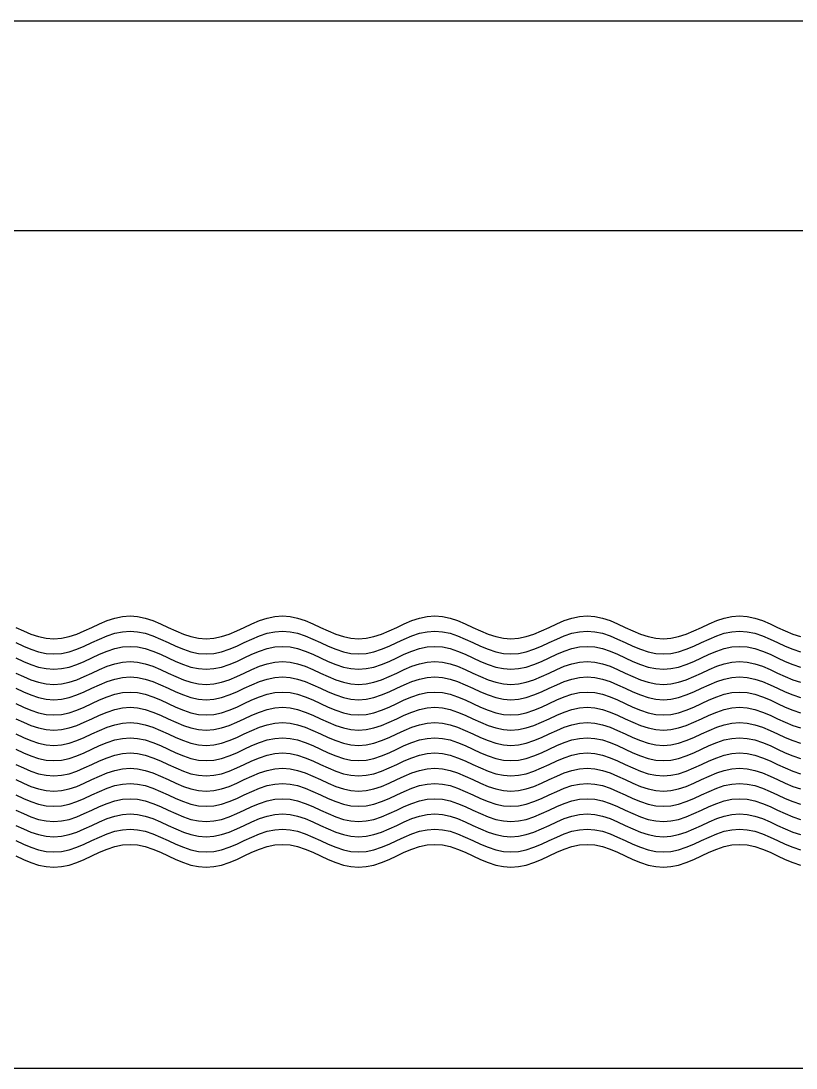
# Model space of a CAD drawing. Header units: millimetres. Extents: x -37 to 615, y -48 to 413.
# Drawn here: x 347.94 to 368.28, y 262.43 to 289.93 of the extents above; entities that cross this region are included whole.
import ezdxf

# ---------------------------------------------------------------- set-up
doc = ezdxf.new("R2010")
doc.units = ezdxf.units.MM

msp = doc.modelspace()

# ---------------------------------------------------------------- linework, layer by layer
at = {"color": 0}
for p, q in [((83.815, 289.926), (483.815, 289.926)), ((83.815, 262.426), (483.815, 262.426))]:
    msp.add_line(p, q, dxfattribs=at)
msp.add_line((83.815, 284.426), (483.815, 284.426))
at = {"color": 7}
for points in [[(347.8, 274), (348, 273.907), (348.2, 273.824), (348.4, 273.757), (348.6, 273.715), (348.8, 273.7), (349, 273.715), (349.2, 273.757), (349.4, 273.824), (349.6, 273.907), (349.8, 274), (350, 274.093), (350.2, 274.176), (350.4, 274.243), (350.6, 274.285), (350.8, 274.3), (351, 274.285), (351.2, 274.243), (351.4, 274.176), (351.6, 274.093), (351.8, 274), (352, 273.907), (352.2, 273.824), (352.4, 273.757), (352.6, 273.715), (352.8, 273.7), (353, 273.715), (353.2, 273.757), (353.4, 273.824), (353.6, 273.907), (353.8, 274), (354, 274.093), (354.2, 274.176), (354.4, 274.243), (354.6, 274.285), (354.8, 274.3), (355, 274.285), (355.2, 274.243), (355.4, 274.176), (355.6, 274.093), (355.8, 274), (356, 273.907), (356.2, 273.824), (356.4, 273.757), (356.6, 273.715), (356.8, 273.7), (357, 273.715), (357.2, 273.757), (357.4, 273.824), (357.6, 273.907), (357.8, 274), (358, 274.093), (358.2, 274.176), (358.4, 274.243), (358.6, 274.285), (358.8, 274.3), (359, 274.285), (359.2, 274.243), (359.4, 274.176), (359.6, 274.093), (359.8, 274), (360, 273.907), (360.2, 273.824), (360.4, 273.757), (360.6, 273.715), (360.8, 273.7), (361, 273.715), (361.2, 273.757), (361.4, 273.824), (361.6, 273.907), (361.8, 274), (362, 274.093), (362.2, 274.176), (362.4, 274.243), (362.6, 274.285), (362.8, 274.3), (363, 274.285), (363.2, 274.243), (363.4, 274.176), (363.6, 274.093), (363.8, 274), (364, 273.907), (364.2, 273.824), (364.4, 273.757), (364.6, 273.715), (364.8, 273.7), (365, 273.715), (365.2, 273.757), (365.4, 273.824), (365.6, 273.907), (365.8, 274), (366, 274.093), (366.2, 274.176), (366.4, 274.243), (366.6, 274.285), (366.8, 274.3), (367, 274.285), (367.2, 274.243), (367.4, 274.176), (367.6, 274.093), (367.8, 274), (368, 273.907), (368.2, 273.824), (368.4, 273.757)], [(347.8, 273.6), (348, 273.507), (348.2, 273.424), (348.4, 273.357), (348.6, 273.315), (348.8, 273.3), (349, 273.315), (349.2, 273.357), (349.4, 273.424), (349.6, 273.507), (349.8, 273.6), (350, 273.693), (350.2, 273.776), (350.4, 273.843), (350.6, 273.885), (350.8, 273.9), (351, 273.885), (351.2, 273.843), (351.4, 273.776), (351.6, 273.693), (351.8, 273.6), (352, 273.507), (352.2, 273.424), (352.4, 273.357), (352.6, 273.315), (352.8, 273.3), (353, 273.315), (353.2, 273.357), (353.4, 273.424), (353.6, 273.507), (353.8, 273.6), (354, 273.693), (354.2, 273.776), (354.4, 273.843), (354.6, 273.885), (354.8, 273.9), (355, 273.885), (355.2, 273.843), (355.4, 273.776), (355.6, 273.693), (355.8, 273.6), (356, 273.507), (356.2, 273.424), (356.4, 273.357), (356.6, 273.315), (356.8, 273.3), (357, 273.315), (357.2, 273.357), (357.4, 273.424), (357.6, 273.507), (357.8, 273.6), (358, 273.693), (358.2, 273.776), (358.4, 273.843), (358.6, 273.885), (358.8, 273.9), (359, 273.885), (359.2, 273.843), (359.4, 273.776), (359.6, 273.693), (359.8, 273.6), (360, 273.507), (360.2, 273.424), (360.4, 273.357), (360.6, 273.315), (360.8, 273.3), (361, 273.315), (361.2, 273.357), (361.4, 273.424), (361.6, 273.507), (361.8, 273.6), (362, 273.693), (362.2, 273.776), (362.4, 273.843), (362.6, 273.885), (362.8, 273.9), (363, 273.885), (363.2, 273.843), (363.4, 273.776), (363.6, 273.693), (363.8, 273.6), (364, 273.507), (364.2, 273.424), (364.4, 273.357), (364.6, 273.315), (364.8, 273.3), (365, 273.315), (365.2, 273.357), (365.4, 273.424), (365.6, 273.507), (365.8, 273.6), (366, 273.693), (366.2, 273.776), (366.4, 273.843), (366.6, 273.885), (366.8, 273.9), (367, 273.885), (367.2, 273.843), (367.4, 273.776), (367.6, 273.693), (367.8, 273.6), (368, 273.507), (368.2, 273.424), (368.4, 273.357)], [(347.8, 273.2), (348, 273.107), (348.2, 273.024), (348.4, 272.957), (348.6, 272.915), (348.8, 272.9), (349, 272.915), (349.2, 272.957), (349.4, 273.024), (349.6, 273.107), (349.8, 273.2), (350, 273.293), (350.2, 273.376), (350.4, 273.443), (350.6, 273.485), (350.8, 273.5), (351, 273.485), (351.2, 273.443), (351.4, 273.376), (351.6, 273.293), (351.8, 273.2), (352, 273.107), (352.2, 273.024), (352.4, 272.957), (352.6, 272.915), (352.8, 272.9), (353, 272.915), (353.2, 272.957), (353.4, 273.024), (353.6, 273.107), (353.8, 273.2), (354, 273.293), (354.2, 273.376), (354.4, 273.443), (354.6, 273.485), (354.8, 273.5), (355, 273.485), (355.2, 273.443), (355.4, 273.376), (355.6, 273.293), (355.8, 273.2), (356, 273.107), (356.2, 273.024), (356.4, 272.957), (356.6, 272.915), (356.8, 272.9), (357, 272.915), (357.2, 272.957), (357.4, 273.024), (357.6, 273.107), (357.8, 273.2), (358, 273.293), (358.2, 273.376), (358.4, 273.443), (358.6, 273.485), (358.8, 273.5), (359, 273.485), (359.2, 273.443), (359.4, 273.376), (359.6, 273.293), (359.8, 273.2), (360, 273.107), (360.2, 273.024), (360.4, 272.957), (360.6, 272.915), (360.8, 272.9), (361, 272.915), (361.2, 272.957), (361.4, 273.024), (361.6, 273.107), (361.8, 273.2), (362, 273.293), (362.2, 273.376), (362.4, 273.443), (362.6, 273.485), (362.8, 273.5), (363, 273.485), (363.2, 273.443), (363.4, 273.376), (363.6, 273.293), (363.8, 273.2), (364, 273.107), (364.2, 273.024), (364.4, 272.957), (364.6, 272.915), (364.8, 272.9), (365, 272.915), (365.2, 272.957), (365.4, 273.024), (365.6, 273.107), (365.8, 273.2), (366, 273.293), (366.2, 273.376), (366.4, 273.443), (366.6, 273.485), (366.8, 273.5), (367, 273.485), (367.2, 273.443), (367.4, 273.376), (367.6, 273.293), (367.8, 273.2), (368, 273.107), (368.2, 273.024), (368.4, 272.957)], [(347.8, 272.8), (348, 272.707), (348.2, 272.624), (348.4, 272.557), (348.6, 272.515), (348.8, 272.5), (349, 272.515), (349.2, 272.557), (349.4, 272.624), (349.6, 272.707), (349.8, 272.8), (350, 272.893), (350.2, 272.976), (350.4, 273.043), (350.6, 273.085), (350.8, 273.1), (351, 273.085), (351.2, 273.043), (351.4, 272.976), (351.6, 272.893), (351.8, 272.8), (352, 272.707), (352.2, 272.624), (352.4, 272.557), (352.6, 272.515), (352.8, 272.5), (353, 272.515), (353.2, 272.557), (353.4, 272.624), (353.6, 272.707), (353.8, 272.8), (354, 272.893), (354.2, 272.976), (354.4, 273.043), (354.6, 273.085), (354.8, 273.1), (355, 273.085), (355.2, 273.043), (355.4, 272.976), (355.6, 272.893), (355.8, 272.8), (356, 272.707), (356.2, 272.624), (356.4, 272.557), (356.6, 272.515), (356.8, 272.5), (357, 272.515), (357.2, 272.557), (357.4, 272.624), (357.6, 272.707), (357.8, 272.8), (358, 272.893), (358.2, 272.976), (358.4, 273.043), (358.6, 273.085), (358.8, 273.1), (359, 273.085), (359.2, 273.043), (359.4, 272.976), (359.6, 272.893), (359.8, 272.8), (360, 272.707), (360.2, 272.624), (360.4, 272.557), (360.6, 272.515), (360.8, 272.5), (361, 272.515), (361.2, 272.557), (361.4, 272.624), (361.6, 272.707), (361.8, 272.8), (362, 272.893), (362.2, 272.976), (362.4, 273.043), (362.6, 273.085), (362.8, 273.1), (363, 273.085), (363.2, 273.043), (363.4, 272.976), (363.6, 272.893), (363.8, 272.8), (364, 272.707), (364.2, 272.624), (364.4, 272.557), (364.6, 272.515), (364.8, 272.5), (365, 272.515), (365.2, 272.557), (365.4, 272.624), (365.6, 272.707), (365.8, 272.8), (366, 272.893), (366.2, 272.976), (366.4, 273.043), (366.6, 273.085), (366.8, 273.1), (367, 273.085), (367.2, 273.043), (367.4, 272.976), (367.6, 272.893), (367.8, 272.8), (368, 272.707), (368.2, 272.624), (368.4, 272.557)], [(347.8, 272.4), (348, 272.307), (348.2, 272.224), (348.4, 272.157), (348.6, 272.115), (348.8, 272.1), (349, 272.115), (349.2, 272.157), (349.4, 272.224), (349.6, 272.307), (349.8, 272.4), (350, 272.493), (350.2, 272.576), (350.4, 272.643), (350.6, 272.685), (350.8, 272.7), (351, 272.685), (351.2, 272.643), (351.4, 272.576), (351.6, 272.493), (351.8, 272.4), (352, 272.307), (352.2, 272.224), (352.4, 272.157), (352.6, 272.115), (352.8, 272.1), (353, 272.115), (353.2, 272.157), (353.4, 272.224), (353.6, 272.307), (353.8, 272.4), (354, 272.493), (354.2, 272.576), (354.4, 272.643), (354.6, 272.685), (354.8, 272.7), (355, 272.685), (355.2, 272.643), (355.4, 272.576), (355.6, 272.493), (355.8, 272.4), (356, 272.307), (356.2, 272.224), (356.4, 272.157), (356.6, 272.115), (356.8, 272.1), (357, 272.115), (357.2, 272.157), (357.4, 272.224), (357.6, 272.307), (357.8, 272.4), (358, 272.493), (358.2, 272.576), (358.4, 272.643), (358.6, 272.685), (358.8, 272.7), (359, 272.685), (359.2, 272.643), (359.4, 272.576), (359.6, 272.493), (359.8, 272.4), (360, 272.307), (360.2, 272.224), (360.4, 272.157), (360.6, 272.115), (360.8, 272.1), (361, 272.115), (361.2, 272.157), (361.4, 272.224), (361.6, 272.307), (361.8, 272.4), (362, 272.493), (362.2, 272.576), (362.4, 272.643), (362.6, 272.685), (362.8, 272.7), (363, 272.685), (363.2, 272.643), (363.4, 272.576), (363.6, 272.493), (363.8, 272.4), (364, 272.307), (364.2, 272.224), (364.4, 272.157), (364.6, 272.115), (364.8, 272.1), (365, 272.115), (365.2, 272.157), (365.4, 272.224), (365.6, 272.307), (365.8, 272.4), (366, 272.493), (366.2, 272.576), (366.4, 272.643), (366.6, 272.685), (366.8, 272.7), (367, 272.685), (367.2, 272.643), (367.4, 272.576), (367.6, 272.493), (367.8, 272.4), (368, 272.307), (368.2, 272.224), (368.4, 272.157)], [(347.8, 272), (348, 271.907), (348.2, 271.824), (348.4, 271.757), (348.6, 271.715), (348.8, 271.7), (349, 271.715), (349.2, 271.757), (349.4, 271.824), (349.6, 271.907), (349.8, 272), (350, 272.093), (350.2, 272.176), (350.4, 272.243), (350.6, 272.285), (350.8, 272.3), (351, 272.285), (351.2, 272.243), (351.4, 272.176), (351.6, 272.093), (351.8, 272), (352, 271.907), (352.2, 271.824), (352.4, 271.757), (352.6, 271.715), (352.8, 271.7), (353, 271.715), (353.2, 271.757), (353.4, 271.824), (353.6, 271.907), (353.8, 272), (354, 272.093), (354.2, 272.176), (354.4, 272.243), (354.6, 272.285), (354.8, 272.3), (355, 272.285), (355.2, 272.243), (355.4, 272.176), (355.6, 272.093), (355.8, 272), (356, 271.907), (356.2, 271.824), (356.4, 271.757), (356.6, 271.715), (356.8, 271.7), (357, 271.715), (357.2, 271.757), (357.4, 271.824), (357.6, 271.907), (357.8, 272), (358, 272.093), (358.2, 272.176), (358.4, 272.243), (358.6, 272.285), (358.8, 272.3), (359, 272.285), (359.2, 272.243), (359.4, 272.176), (359.6, 272.093), (359.8, 272), (360, 271.907), (360.2, 271.824), (360.4, 271.757), (360.6, 271.715), (360.8, 271.7), (361, 271.715), (361.2, 271.757), (361.4, 271.824), (361.6, 271.907), (361.8, 272), (362, 272.093), (362.2, 272.176), (362.4, 272.243), (362.6, 272.285), (362.8, 272.3), (363, 272.285), (363.2, 272.243), (363.4, 272.176), (363.6, 272.093), (363.8, 272), (364, 271.907), (364.2, 271.824), (364.4, 271.757), (364.6, 271.715), (364.8, 271.7), (365, 271.715), (365.2, 271.757), (365.4, 271.824), (365.6, 271.907), (365.8, 272), (366, 272.093), (366.2, 272.176), (366.4, 272.243), (366.6, 272.285), (366.8, 272.3), (367, 272.285), (367.2, 272.243), (367.4, 272.176), (367.6, 272.093), (367.8, 272), (368, 271.907), (368.2, 271.824), (368.4, 271.757)], [(347.8, 271.6), (348, 271.507), (348.2, 271.424), (348.4, 271.357), (348.6, 271.315), (348.8, 271.3), (349, 271.315), (349.2, 271.357), (349.4, 271.424), (349.6, 271.507), (349.8, 271.6), (350, 271.693), (350.2, 271.776), (350.4, 271.843), (350.6, 271.885), (350.8, 271.9), (351, 271.885), (351.2, 271.843), (351.4, 271.776), (351.6, 271.693), (351.8, 271.6), (352, 271.507), (352.2, 271.424), (352.4, 271.357), (352.6, 271.315), (352.8, 271.3), (353, 271.315), (353.2, 271.357), (353.4, 271.424), (353.6, 271.507), (353.8, 271.6), (354, 271.693), (354.2, 271.776), (354.4, 271.843), (354.6, 271.885), (354.8, 271.9), (355, 271.885), (355.2, 271.843), (355.4, 271.776), (355.6, 271.693), (355.8, 271.6), (356, 271.507), (356.2, 271.424), (356.4, 271.357), (356.6, 271.315), (356.8, 271.3), (357, 271.315), (357.2, 271.357), (357.4, 271.424), (357.6, 271.507), (357.8, 271.6), (358, 271.693), (358.2, 271.776), (358.4, 271.843), (358.6, 271.885), (358.8, 271.9), (359, 271.885), (359.2, 271.843), (359.4, 271.776), (359.6, 271.693), (359.8, 271.6), (360, 271.507), (360.2, 271.424), (360.4, 271.357), (360.6, 271.315), (360.8, 271.3), (361, 271.315), (361.2, 271.357), (361.4, 271.424), (361.6, 271.507), (361.8, 271.6), (362, 271.693), (362.2, 271.776), (362.4, 271.843), (362.6, 271.885), (362.8, 271.9), (363, 271.885), (363.2, 271.843), (363.4, 271.776), (363.6, 271.693), (363.8, 271.6), (364, 271.507), (364.2, 271.424), (364.4, 271.357), (364.6, 271.315), (364.8, 271.3), (365, 271.315), (365.2, 271.357), (365.4, 271.424), (365.6, 271.507), (365.8, 271.6), (366, 271.693), (366.2, 271.776), (366.4, 271.843), (366.6, 271.885), (366.8, 271.9), (367, 271.885), (367.2, 271.843), (367.4, 271.776), (367.6, 271.693), (367.8, 271.6), (368, 271.507), (368.2, 271.424), (368.4, 271.357)], [(347.8, 271.2), (348, 271.107), (348.2, 271.024), (348.4, 270.957), (348.6, 270.915), (348.8, 270.9), (349, 270.915), (349.2, 270.957), (349.4, 271.024), (349.6, 271.107), (349.8, 271.2), (350, 271.293), (350.2, 271.376), (350.4, 271.443), (350.6, 271.485), (350.8, 271.5), (351, 271.485), (351.2, 271.443), (351.4, 271.376), (351.6, 271.293), (351.8, 271.2), (352, 271.107), (352.2, 271.024), (352.4, 270.957), (352.6, 270.915), (352.8, 270.9), (353, 270.915), (353.2, 270.957), (353.4, 271.024), (353.6, 271.107), (353.8, 271.2), (354, 271.293), (354.2, 271.376), (354.4, 271.443), (354.6, 271.485), (354.8, 271.5), (355, 271.485), (355.2, 271.443), (355.4, 271.376), (355.6, 271.293), (355.8, 271.2), (356, 271.107), (356.2, 271.024), (356.4, 270.957), (356.6, 270.915), (356.8, 270.9), (357, 270.915), (357.2, 270.957), (357.4, 271.024), (357.6, 271.107), (357.8, 271.2), (358, 271.293), (358.2, 271.376), (358.4, 271.443), (358.6, 271.485), (358.8, 271.5), (359, 271.485), (359.2, 271.443), (359.4, 271.376), (359.6, 271.293), (359.8, 271.2), (360, 271.107), (360.2, 271.024), (360.4, 270.957), (360.6, 270.915), (360.8, 270.9), (361, 270.915), (361.2, 270.957), (361.4, 271.024), (361.6, 271.107), (361.8, 271.2), (362, 271.293), (362.2, 271.376), (362.4, 271.443), (362.6, 271.485), (362.8, 271.5), (363, 271.485), (363.2, 271.443), (363.4, 271.376), (363.6, 271.293), (363.8, 271.2), (364, 271.107), (364.2, 271.024), (364.4, 270.957), (364.6, 270.915), (364.8, 270.9), (365, 270.915), (365.2, 270.957), (365.4, 271.024), (365.6, 271.107), (365.8, 271.2), (366, 271.293), (366.2, 271.376), (366.4, 271.443), (366.6, 271.485), (366.8, 271.5), (367, 271.485), (367.2, 271.443), (367.4, 271.376), (367.6, 271.293), (367.8, 271.2), (368, 271.107), (368.2, 271.024), (368.4, 270.957)], [(347.8, 270.8), (348, 270.707), (348.2, 270.624), (348.4, 270.557), (348.6, 270.515), (348.8, 270.5), (349, 270.515), (349.2, 270.557), (349.4, 270.624), (349.6, 270.707), (349.8, 270.8), (350, 270.893), (350.2, 270.976), (350.4, 271.043), (350.6, 271.085), (350.8, 271.1), (351, 271.085), (351.2, 271.043), (351.4, 270.976), (351.6, 270.893), (351.8, 270.8), (352, 270.707), (352.2, 270.624), (352.4, 270.557), (352.6, 270.515), (352.8, 270.5), (353, 270.515), (353.2, 270.557), (353.4, 270.624), (353.6, 270.707), (353.8, 270.8), (354, 270.893), (354.2, 270.976), (354.4, 271.043), (354.6, 271.085), (354.8, 271.1), (355, 271.085), (355.2, 271.043), (355.4, 270.976), (355.6, 270.893), (355.8, 270.8), (356, 270.707), (356.2, 270.624), (356.4, 270.557), (356.6, 270.515), (356.8, 270.5), (357, 270.515), (357.2, 270.557), (357.4, 270.624), (357.6, 270.707), (357.8, 270.8), (358, 270.893), (358.2, 270.976), (358.4, 271.043), (358.6, 271.085), (358.8, 271.1), (359, 271.085), (359.2, 271.043), (359.4, 270.976), (359.6, 270.893), (359.8, 270.8), (360, 270.707), (360.2, 270.624), (360.4, 270.557), (360.6, 270.515), (360.8, 270.5), (361, 270.515), (361.2, 270.557), (361.4, 270.624), (361.6, 270.707), (361.8, 270.8), (362, 270.893), (362.2, 270.976), (362.4, 271.043), (362.6, 271.085), (362.8, 271.1), (363, 271.085), (363.2, 271.043), (363.4, 270.976), (363.6, 270.893), (363.8, 270.8), (364, 270.707), (364.2, 270.624), (364.4, 270.557), (364.6, 270.515), (364.8, 270.5), (365, 270.515), (365.2, 270.557), (365.4, 270.624), (365.6, 270.707), (365.8, 270.8), (366, 270.893), (366.2, 270.976), (366.4, 271.043), (366.6, 271.085), (366.8, 271.1), (367, 271.085), (367.2, 271.043), (367.4, 270.976), (367.6, 270.893), (367.8, 270.8), (368, 270.707), (368.2, 270.624), (368.4, 270.557)], [(347.8, 270.4), (348, 270.307), (348.2, 270.224), (348.4, 270.157), (348.6, 270.115), (348.8, 270.1), (349, 270.115), (349.2, 270.157), (349.4, 270.224), (349.6, 270.307), (349.8, 270.4), (350, 270.493), (350.2, 270.576), (350.4, 270.643), (350.6, 270.685), (350.8, 270.7), (351, 270.685), (351.2, 270.643), (351.4, 270.576), (351.6, 270.493), (351.8, 270.4), (352, 270.307), (352.2, 270.224), (352.4, 270.157), (352.6, 270.115), (352.8, 270.1), (353, 270.115), (353.2, 270.157), (353.4, 270.224), (353.6, 270.307), (353.8, 270.4), (354, 270.493), (354.2, 270.576), (354.4, 270.643), (354.6, 270.685), (354.8, 270.7), (355, 270.685), (355.2, 270.643), (355.4, 270.576), (355.6, 270.493), (355.8, 270.4), (356, 270.307), (356.2, 270.224), (356.4, 270.157), (356.6, 270.115), (356.8, 270.1), (357, 270.115), (357.2, 270.157), (357.4, 270.224), (357.6, 270.307), (357.8, 270.4), (358, 270.493), (358.2, 270.576), (358.4, 270.643), (358.6, 270.685), (358.8, 270.7), (359, 270.685), (359.2, 270.643), (359.4, 270.576), (359.6, 270.493), (359.8, 270.4), (360, 270.307), (360.2, 270.224), (360.4, 270.157), (360.6, 270.115), (360.8, 270.1), (361, 270.115), (361.2, 270.157), (361.4, 270.224), (361.6, 270.307), (361.8, 270.4), (362, 270.493), (362.2, 270.576), (362.4, 270.643), (362.6, 270.685), (362.8, 270.7), (363, 270.685), (363.2, 270.643), (363.4, 270.576), (363.6, 270.493), (363.8, 270.4), (364, 270.307), (364.2, 270.224), (364.4, 270.157), (364.6, 270.115), (364.8, 270.1), (365, 270.115), (365.2, 270.157), (365.4, 270.224), (365.6, 270.307), (365.8, 270.4), (366, 270.493), (366.2, 270.576), (366.4, 270.643), (366.6, 270.685), (366.8, 270.7), (367, 270.685), (367.2, 270.643), (367.4, 270.576), (367.6, 270.493), (367.8, 270.4), (368, 270.307), (368.2, 270.224), (368.4, 270.157)], [(347.8, 270), (348, 269.907), (348.2, 269.824), (348.4, 269.757), (348.6, 269.715), (348.8, 269.7), (349, 269.715), (349.2, 269.757), (349.4, 269.824), (349.6, 269.907), (349.8, 270), (350, 270.093), (350.2, 270.176), (350.4, 270.243), (350.6, 270.285), (350.8, 270.3), (351, 270.285), (351.2, 270.243), (351.4, 270.176), (351.6, 270.093), (351.8, 270), (352, 269.907), (352.2, 269.824), (352.4, 269.757), (352.6, 269.715), (352.8, 269.7), (353, 269.715), (353.2, 269.757), (353.4, 269.824), (353.6, 269.907), (353.8, 270), (354, 270.093), (354.2, 270.176), (354.4, 270.243), (354.6, 270.285), (354.8, 270.3), (355, 270.285), (355.2, 270.243), (355.4, 270.176), (355.6, 270.093), (355.8, 270), (356, 269.907), (356.2, 269.824), (356.4, 269.757), (356.6, 269.715), (356.8, 269.7), (357, 269.715), (357.2, 269.757), (357.4, 269.824), (357.6, 269.907), (357.8, 270), (358, 270.093), (358.2, 270.176), (358.4, 270.243), (358.6, 270.285), (358.8, 270.3), (359, 270.285), (359.2, 270.243), (359.4, 270.176), (359.6, 270.093), (359.8, 270), (360, 269.907), (360.2, 269.824), (360.4, 269.757), (360.6, 269.715), (360.8, 269.7), (361, 269.715), (361.2, 269.757), (361.4, 269.824), (361.6, 269.907), (361.8, 270), (362, 270.093), (362.2, 270.176), (362.4, 270.243), (362.6, 270.285), (362.8, 270.3), (363, 270.285), (363.2, 270.243), (363.4, 270.176), (363.6, 270.093), (363.8, 270), (364, 269.907), (364.2, 269.824), (364.4, 269.757), (364.6, 269.715), (364.8, 269.7), (365, 269.715), (365.2, 269.757), (365.4, 269.824), (365.6, 269.907), (365.8, 270), (366, 270.093), (366.2, 270.176), (366.4, 270.243), (366.6, 270.285), (366.8, 270.3), (367, 270.285), (367.2, 270.243), (367.4, 270.176), (367.6, 270.093), (367.8, 270), (368, 269.907), (368.2, 269.824), (368.4, 269.757)], [(347.8, 269.6), (348, 269.507), (348.2, 269.424), (348.4, 269.357), (348.6, 269.315), (348.8, 269.3), (349, 269.315), (349.2, 269.357), (349.4, 269.424), (349.6, 269.507), (349.8, 269.6), (350, 269.693), (350.2, 269.776), (350.4, 269.843), (350.6, 269.885), (350.8, 269.9), (351, 269.885), (351.2, 269.843), (351.4, 269.776), (351.6, 269.693), (351.8, 269.6), (352, 269.507), (352.2, 269.424), (352.4, 269.357), (352.6, 269.315), (352.8, 269.3), (353, 269.315), (353.2, 269.357), (353.4, 269.424), (353.6, 269.507), (353.8, 269.6), (354, 269.693), (354.2, 269.776), (354.4, 269.843), (354.6, 269.885), (354.8, 269.9), (355, 269.885), (355.2, 269.843), (355.4, 269.776), (355.6, 269.693), (355.8, 269.6), (356, 269.507), (356.2, 269.424), (356.4, 269.357), (356.6, 269.315), (356.8, 269.3), (357, 269.315), (357.2, 269.357), (357.4, 269.424), (357.6, 269.507), (357.8, 269.6), (358, 269.693), (358.2, 269.776), (358.4, 269.843), (358.6, 269.885), (358.8, 269.9), (359, 269.885), (359.2, 269.843), (359.4, 269.776), (359.6, 269.693), (359.8, 269.6), (360, 269.507), (360.2, 269.424), (360.4, 269.357), (360.6, 269.315), (360.8, 269.3), (361, 269.315), (361.2, 269.357), (361.4, 269.424), (361.6, 269.507), (361.8, 269.6), (362, 269.693), (362.2, 269.776), (362.4, 269.843), (362.6, 269.885), (362.8, 269.9), (363, 269.885), (363.2, 269.843), (363.4, 269.776), (363.6, 269.693), (363.8, 269.6), (364, 269.507), (364.2, 269.424), (364.4, 269.357), (364.6, 269.315), (364.8, 269.3), (365, 269.315), (365.2, 269.357), (365.4, 269.424), (365.6, 269.507), (365.8, 269.6), (366, 269.693), (366.2, 269.776), (366.4, 269.843), (366.6, 269.885), (366.8, 269.9), (367, 269.885), (367.2, 269.843), (367.4, 269.776), (367.6, 269.693), (367.8, 269.6), (368, 269.507), (368.2, 269.424), (368.4, 269.357)], [(347.8, 269.2), (348, 269.107), (348.2, 269.024), (348.4, 268.957), (348.6, 268.915), (348.8, 268.9), (349, 268.915), (349.2, 268.957), (349.4, 269.024), (349.6, 269.107), (349.8, 269.2), (350, 269.293), (350.2, 269.376), (350.4, 269.443), (350.6, 269.485), (350.8, 269.5), (351, 269.485), (351.2, 269.443), (351.4, 269.376), (351.6, 269.293), (351.8, 269.2), (352, 269.107), (352.2, 269.024), (352.4, 268.957), (352.6, 268.915), (352.8, 268.9), (353, 268.915), (353.2, 268.957), (353.4, 269.024), (353.6, 269.107), (353.8, 269.2), (354, 269.293), (354.2, 269.376), (354.4, 269.443), (354.6, 269.485), (354.8, 269.5), (355, 269.485), (355.2, 269.443), (355.4, 269.376), (355.6, 269.293), (355.8, 269.2), (356, 269.107), (356.2, 269.024), (356.4, 268.957), (356.6, 268.915), (356.8, 268.9), (357, 268.915), (357.2, 268.957), (357.4, 269.024), (357.6, 269.107), (357.8, 269.2), (358, 269.293), (358.2, 269.376), (358.4, 269.443), (358.6, 269.485), (358.8, 269.5), (359, 269.485), (359.2, 269.443), (359.4, 269.376), (359.6, 269.293), (359.8, 269.2), (360, 269.107), (360.2, 269.024), (360.4, 268.957), (360.6, 268.915), (360.8, 268.9), (361, 268.915), (361.2, 268.957), (361.4, 269.024), (361.6, 269.107), (361.8, 269.2), (362, 269.293), (362.2, 269.376), (362.4, 269.443), (362.6, 269.485), (362.8, 269.5), (363, 269.485), (363.2, 269.443), (363.4, 269.376), (363.6, 269.293), (363.8, 269.2), (364, 269.107), (364.2, 269.024), (364.4, 268.957), (364.6, 268.915), (364.8, 268.9), (365, 268.915), (365.2, 268.957), (365.4, 269.024), (365.6, 269.107), (365.8, 269.2), (366, 269.293), (366.2, 269.376), (366.4, 269.443), (366.6, 269.485), (366.8, 269.5), (367, 269.485), (367.2, 269.443), (367.4, 269.376), (367.6, 269.293), (367.8, 269.2), (368, 269.107), (368.2, 269.024), (368.4, 268.957)], [(347.8, 268.8), (348, 268.707), (348.2, 268.624), (348.4, 268.557), (348.6, 268.515), (348.8, 268.5), (349, 268.515), (349.2, 268.557), (349.4, 268.624), (349.6, 268.707), (349.8, 268.8), (350, 268.893), (350.2, 268.976), (350.4, 269.043), (350.6, 269.085), (350.8, 269.1), (351, 269.085), (351.2, 269.043), (351.4, 268.976), (351.6, 268.893), (351.8, 268.8), (352, 268.707), (352.2, 268.624), (352.4, 268.557), (352.6, 268.515), (352.8, 268.5), (353, 268.515), (353.2, 268.557), (353.4, 268.624), (353.6, 268.707), (353.8, 268.8), (354, 268.893), (354.2, 268.976), (354.4, 269.043), (354.6, 269.085), (354.8, 269.1), (355, 269.085), (355.2, 269.043), (355.4, 268.976), (355.6, 268.893), (355.8, 268.8), (356, 268.707), (356.2, 268.624), (356.4, 268.557), (356.6, 268.515), (356.8, 268.5), (357, 268.515), (357.2, 268.557), (357.4, 268.624), (357.6, 268.707), (357.8, 268.8), (358, 268.893), (358.2, 268.976), (358.4, 269.043), (358.6, 269.085), (358.8, 269.1), (359, 269.085), (359.2, 269.043), (359.4, 268.976), (359.6, 268.893), (359.8, 268.8), (360, 268.707), (360.2, 268.624), (360.4, 268.557), (360.6, 268.515), (360.8, 268.5), (361, 268.515), (361.2, 268.557), (361.4, 268.624), (361.6, 268.707), (361.8, 268.8), (362, 268.893), (362.2, 268.976), (362.4, 269.043), (362.6, 269.085), (362.8, 269.1), (363, 269.085), (363.2, 269.043), (363.4, 268.976), (363.6, 268.893), (363.8, 268.8), (364, 268.707), (364.2, 268.624), (364.4, 268.557), (364.6, 268.515), (364.8, 268.5), (365, 268.515), (365.2, 268.557), (365.4, 268.624), (365.6, 268.707), (365.8, 268.8), (366, 268.893), (366.2, 268.976), (366.4, 269.043), (366.6, 269.085), (366.8, 269.1), (367, 269.085), (367.2, 269.043), (367.4, 268.976), (367.6, 268.893), (367.8, 268.8), (368, 268.707), (368.2, 268.624), (368.4, 268.557)], [(347.8, 268.4), (348, 268.307), (348.2, 268.224), (348.4, 268.157), (348.6, 268.115), (348.8, 268.1), (349, 268.115), (349.2, 268.157), (349.4, 268.224), (349.6, 268.307), (349.8, 268.4), (350, 268.493), (350.2, 268.576), (350.4, 268.643), (350.6, 268.685), (350.8, 268.7), (351, 268.685), (351.2, 268.643), (351.4, 268.576), (351.6, 268.493), (351.8, 268.4), (352, 268.307), (352.2, 268.224), (352.4, 268.157), (352.6, 268.115), (352.8, 268.1), (353, 268.115), (353.2, 268.157), (353.4, 268.224), (353.6, 268.307), (353.8, 268.4), (354, 268.493), (354.2, 268.576), (354.4, 268.643), (354.6, 268.685), (354.8, 268.7), (355, 268.685), (355.2, 268.643), (355.4, 268.576), (355.6, 268.493), (355.8, 268.4), (356, 268.307), (356.2, 268.224), (356.4, 268.157), (356.6, 268.115), (356.8, 268.1), (357, 268.115), (357.2, 268.157), (357.4, 268.224), (357.6, 268.307), (357.8, 268.4), (358, 268.493), (358.2, 268.576), (358.4, 268.643), (358.6, 268.685), (358.8, 268.7), (359, 268.685), (359.2, 268.643), (359.4, 268.576), (359.6, 268.493), (359.8, 268.4), (360, 268.307), (360.2, 268.224), (360.4, 268.157), (360.6, 268.115), (360.8, 268.1), (361, 268.115), (361.2, 268.157), (361.4, 268.224), (361.6, 268.307), (361.8, 268.4), (362, 268.493), (362.2, 268.576), (362.4, 268.643), (362.6, 268.685), (362.8, 268.7), (363, 268.685), (363.2, 268.643), (363.4, 268.576), (363.6, 268.493), (363.8, 268.4), (364, 268.307), (364.2, 268.224), (364.4, 268.157), (364.6, 268.115), (364.8, 268.1), (365, 268.115), (365.2, 268.157), (365.4, 268.224), (365.6, 268.307), (365.8, 268.4), (366, 268.493), (366.2, 268.576), (366.4, 268.643), (366.6, 268.685), (366.8, 268.7), (367, 268.685), (367.2, 268.643), (367.4, 268.576), (367.6, 268.493), (367.8, 268.4), (368, 268.307), (368.2, 268.224), (368.4, 268.157)], [(347.8, 268), (348, 267.907), (348.2, 267.824), (348.4, 267.757), (348.6, 267.715), (348.8, 267.7), (349, 267.715), (349.2, 267.757), (349.4, 267.824), (349.6, 267.907), (349.8, 268), (350, 268.093), (350.2, 268.176), (350.4, 268.243), (350.6, 268.285), (350.8, 268.3), (351, 268.285), (351.2, 268.243), (351.4, 268.176), (351.6, 268.093), (351.8, 268), (352, 267.907), (352.2, 267.824), (352.4, 267.757), (352.6, 267.715), (352.8, 267.7), (353, 267.715), (353.2, 267.757), (353.4, 267.824), (353.6, 267.907), (353.8, 268), (354, 268.093), (354.2, 268.176), (354.4, 268.243), (354.6, 268.285), (354.8, 268.3), (355, 268.285), (355.2, 268.243), (355.4, 268.176), (355.6, 268.093), (355.8, 268), (356, 267.907), (356.2, 267.824), (356.4, 267.757), (356.6, 267.715), (356.8, 267.7), (357, 267.715), (357.2, 267.757), (357.4, 267.824), (357.6, 267.907), (357.8, 268), (358, 268.093), (358.2, 268.176), (358.4, 268.243), (358.6, 268.285), (358.8, 268.3), (359, 268.285), (359.2, 268.243), (359.4, 268.176), (359.6, 268.093), (359.8, 268), (360, 267.907), (360.2, 267.824), (360.4, 267.757), (360.6, 267.715), (360.8, 267.7), (361, 267.715), (361.2, 267.757), (361.4, 267.824), (361.6, 267.907), (361.8, 268), (362, 268.093), (362.2, 268.176), (362.4, 268.243), (362.6, 268.285), (362.8, 268.3), (363, 268.285), (363.2, 268.243), (363.4, 268.176), (363.6, 268.093), (363.8, 268), (364, 267.907), (364.2, 267.824), (364.4, 267.757), (364.6, 267.715), (364.8, 267.7), (365, 267.715), (365.2, 267.757), (365.4, 267.824), (365.6, 267.907), (365.8, 268), (366, 268.093), (366.2, 268.176), (366.4, 268.243), (366.6, 268.285), (366.8, 268.3), (367, 268.285), (367.2, 268.243), (367.4, 268.176), (367.6, 268.093), (367.8, 268), (368, 267.907), (368.2, 267.824), (368.4, 267.757)]]:
    msp.add_lwpolyline(points, dxfattribs=at)

doc.saveas('drawing.dxf')
